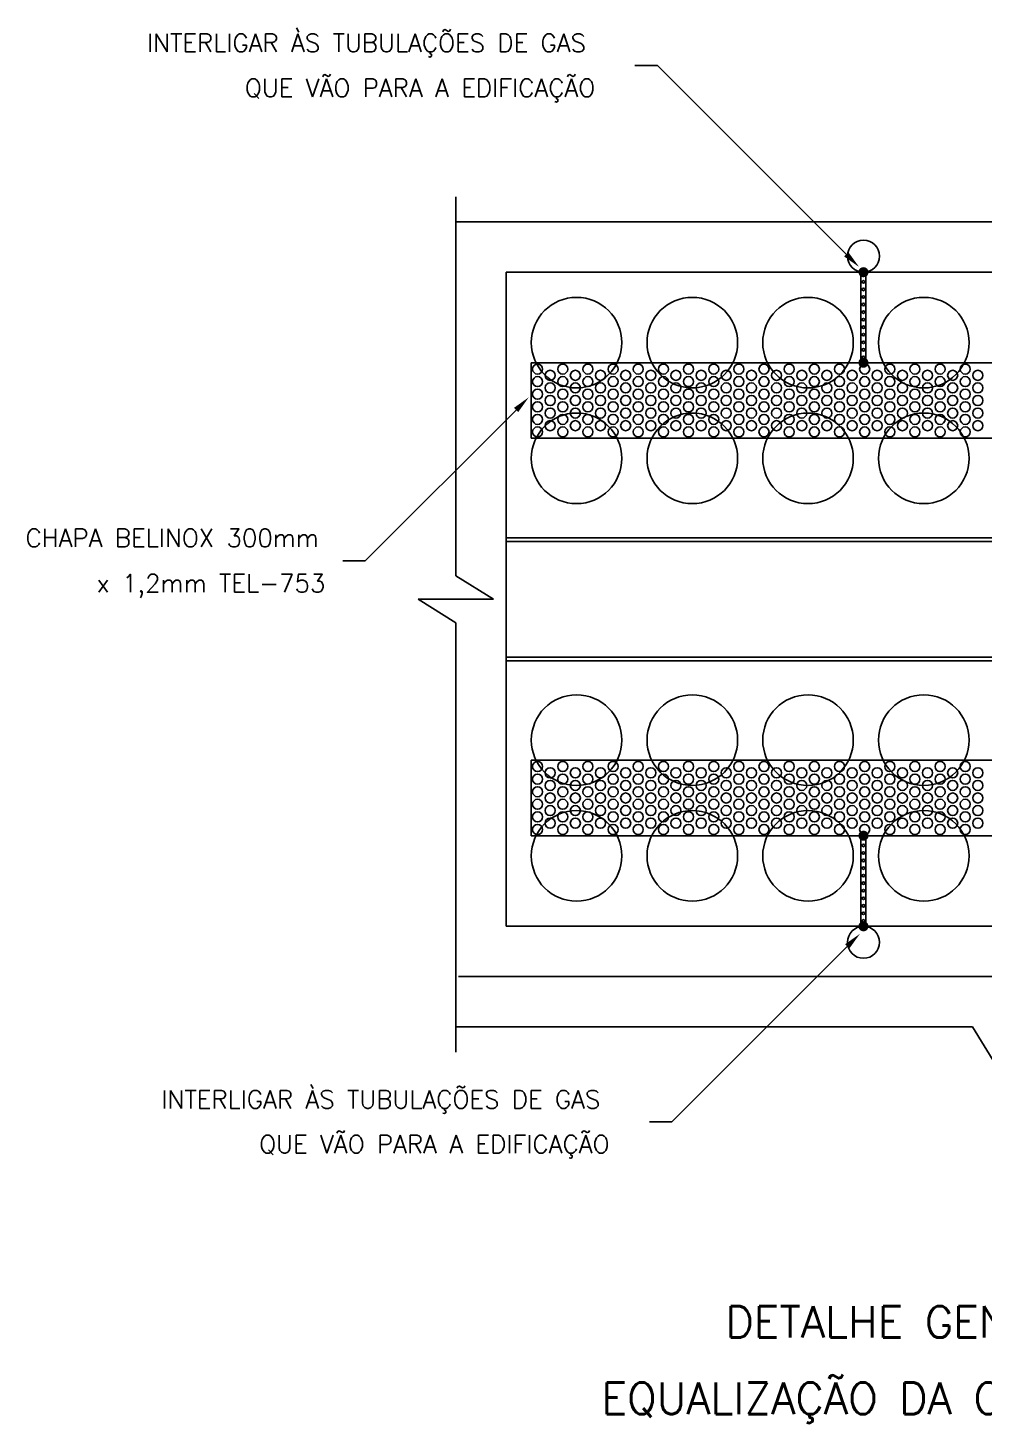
# Model space of a CAD drawing. Header units: millimetres. Extents: x -4774.1 to -4752.9, y -4666.5 to -4651.
# Drawn here: x -4774.12 to -4763.47, y -4666.53 to -4651 of the extents above; entities that cross this region are included whole.
import ezdxf
from ezdxf.enums import TextEntityAlignment as Align

# ---------------------------------------------------------------- set-up
doc = ezdxf.new("R2010")
doc.units = ezdxf.units.MM
doc.header["$LTSCALE"] = 10
doc.linetypes.add('DASHED', pattern=[0.75, 0.5, -0.25])
doc.layers.add('Termotécnica', color=7, linetype='Continuous')
doc.styles.add('r140', font='romans.shx')
doc.styles.add('r80', font='romans.shx')

msp = doc.modelspace()

# ---------------------------------------------------------------- linework, layer by layer
at = {"layer": 'Termotécnica', "color": 2}
for p, q in [((-4767.11, -4651.42), (-4767.36, -4651.42)), ((-4767.11, -4651.42), (-4765.008, -4653.522)), ((-4768.794, -4653.721), (-4768.794, -4661.001)), ((-4768.794, -4653.721), (-4762.074, -4653.721)), ((-4770.362, -4656.933), (-4768.684, -4655.255)), ((-4770.362, -4656.933), (-4770.612, -4656.933)), ((-4762.074, -4661.001), (-4768.794, -4661.001)), ((-4766.95, -4663.177), (-4764.998, -4661.225)), ((-4761.514, -4661.561), (-4769.326, -4661.561)), ((-4766.95, -4663.177), (-4767.2, -4663.177))]:
    msp.add_line(p, q, dxfattribs=at)
at = {"layer": 'Termotécnica', "color": 1}
for p, q in [((-4769.354, -4652.881), (-4769.354, -4657.099)), ((-4764.845, -4653.721), (-4764.845, -4654.729)), ((-4764.789, -4653.721), (-4764.789, -4654.729)), ((-4762.074, -4656.676), (-4768.794, -4656.676)), ((-4762.074, -4656.718), (-4768.794, -4656.718)), ((-4768.934, -4657.361), (-4769.354, -4657.099)), ((-4769.774, -4657.361), (-4769.354, -4657.624)), ((-4769.354, -4657.624), (-4769.354, -4662.401)), ((-4762.074, -4658.004), (-4768.794, -4658.004)), ((-4762.074, -4658.046), (-4768.794, -4658.046)), ((-4764.845, -4659.993), (-4764.845, -4661.001)), ((-4764.789, -4659.993), (-4764.789, -4661.001)), ((-4769.354, -4662.121), (-4763.605, -4662.121)), ((-4763.343, -4662.541), (-4763.605, -4662.121))]:
    msp.add_line(p, q, dxfattribs=at)
at = {"layer": 'Termotécnica', "color": 3}
for p, q in [((-4769.354, -4653.161), (-4759.288, -4653.161)), ((-4768.514, -4655.569), (-4768.514, -4654.729)), ((-4768.514, -4654.729), (-4762.355, -4654.729)), ((-4768.514, -4655.569), (-4762.354, -4655.569)), ((-4768.514, -4659.153), (-4768.514, -4659.993)), ((-4768.514, -4659.153), (-4762.354, -4659.153)), ((-4768.514, -4659.993), (-4762.355, -4659.993))]:
    msp.add_line(p, q, dxfattribs=at)
at = {"layer": 'Termotécnica', "color": 4, "const_width": 0.056}
for points in [[(-4764.845, -4653.721, 1), (-4764.789, -4653.721, 1)], [(-4764.845, -4654.729, 1), (-4764.789, -4654.729, 1)], [(-4764.845, -4659.993, 1), (-4764.789, -4659.993, 1)], [(-4764.845, -4661.001, 1), (-4764.789, -4661.001, 1)]]:
    msp.add_lwpolyline(points, format="xyb", close=True, dxfattribs=at)
at = {"layer": 'Termotécnica', "color": 1}
msp.add_lwpolyline([(-4769.774, -4657.361), (-4768.934, -4657.361)], dxfattribs=at)
at = {"layer": 'Termotécnica', "color": 2}
for centre in [(-4764.817, -4653.543), (-4764.817, -4661.179)]:
    msp.add_circle(centre, 0.178, dxfattribs=at)
at = {"layer": 'Termotécnica', "color": 1}
for centre in [(-4764.817, -4653.745), (-4764.817, -4653.829), (-4764.817, -4653.913), (-4764.817, -4653.997), (-4764.817, -4654.081), (-4764.817, -4654.165), (-4764.817, -4654.249), (-4764.817, -4654.333), (-4764.817, -4654.417), (-4764.817, -4654.501), (-4764.817, -4654.585), (-4764.817, -4654.669), (-4764.817, -4660.017), (-4764.817, -4660.101), (-4764.817, -4660.185), (-4764.817, -4660.269), (-4764.817, -4660.353), (-4764.817, -4660.437), (-4764.817, -4660.521), (-4764.817, -4660.605), (-4764.817, -4660.689), (-4764.817, -4660.773), (-4764.817, -4660.857), (-4764.817, -4660.941)]:
    msp.add_circle(centre, 0.014, dxfattribs=at)
at = {"layer": 'Termotécnica', "color": 1, "linetype": 'DASHED'}
for centre in [(-4768.01, -4654.505), (-4766.722, -4654.505), (-4765.434, -4654.505), (-4764.146, -4654.505), (-4768.01, -4655.793), (-4766.722, -4655.793), (-4765.434, -4655.793), (-4764.146, -4655.793), (-4768.01, -4658.929), (-4766.722, -4658.929), (-4765.434, -4658.929), (-4764.146, -4658.929), (-4768.01, -4660.217), (-4766.722, -4660.217), (-4765.434, -4660.217), (-4764.146, -4660.217)]:
    msp.add_circle(centre, 0.504, dxfattribs=at)
at = {"layer": 'Termotécnica', "color": 3}
for centre in [(-4768.444, -4654.799), (-4768.164, -4654.799), (-4767.884, -4654.799), (-4767.604, -4654.799), (-4767.324, -4654.799), (-4767.044, -4654.799), (-4766.764, -4654.799), (-4766.484, -4654.799), (-4766.204, -4654.799), (-4765.924, -4654.799), (-4765.644, -4654.799), (-4765.364, -4654.799), (-4765.084, -4654.799), (-4764.804, -4654.799), (-4764.524, -4654.799), (-4764.244, -4654.799), (-4763.964, -4654.799), (-4763.684, -4654.799), (-4768.444, -4654.939), (-4768.304, -4654.869), (-4768.164, -4654.939), (-4768.024, -4654.869), (-4767.884, -4654.939), (-4767.744, -4654.869), (-4767.604, -4654.939), (-4767.464, -4654.869), (-4767.324, -4654.939), (-4767.184, -4654.869), (-4767.044, -4654.939), (-4766.904, -4654.869), (-4766.764, -4654.939), (-4766.624, -4654.869), (-4766.484, -4654.939), (-4766.344, -4654.869), (-4766.204, -4654.939), (-4766.064, -4654.869), (-4765.924, -4654.939), (-4765.784, -4654.869), (-4765.644, -4654.939), (-4765.504, -4654.869), (-4765.364, -4654.939), (-4765.224, -4654.869), (-4765.084, -4654.939), (-4764.944, -4654.869), (-4764.804, -4654.939), (-4764.664, -4654.869), (-4764.524, -4654.939), (-4764.384, -4654.869), (-4764.244, -4654.939), (-4764.104, -4654.869), (-4763.964, -4654.939), (-4763.824, -4654.869), (-4763.684, -4654.939), (-4763.544, -4654.869), (-4768.444, -4655.079), (-4768.304, -4655.009), (-4768.164, -4655.079), (-4768.024, -4655.009), (-4767.884, -4655.079), (-4767.744, -4655.009), (-4767.604, -4655.079), (-4767.464, -4655.009), (-4767.324, -4655.079), (-4767.184, -4655.009), (-4767.044, -4655.079), (-4766.904, -4655.009), (-4766.764, -4655.079), (-4766.624, -4655.009), (-4766.484, -4655.079), (-4766.344, -4655.009), (-4766.204, -4655.079), (-4766.064, -4655.009), (-4765.924, -4655.079), (-4765.784, -4655.009), (-4765.644, -4655.079), (-4765.504, -4655.009), (-4765.364, -4655.079), (-4765.224, -4655.009), (-4765.084, -4655.079), (-4764.944, -4655.009), (-4764.804, -4655.079), (-4764.664, -4655.009), (-4764.524, -4655.079), (-4764.384, -4655.009), (-4764.244, -4655.079), (-4764.104, -4655.009), (-4763.964, -4655.079), (-4763.824, -4655.009), (-4763.684, -4655.079), (-4763.544, -4655.009), (-4768.444, -4655.219), (-4768.304, -4655.149), (-4768.304, -4655.289), (-4768.164, -4655.219), (-4768.024, -4655.149), (-4768.024, -4655.289), (-4767.884, -4655.219), (-4767.744, -4655.149), (-4767.744, -4655.289), (-4767.604, -4655.219), (-4767.464, -4655.149), (-4767.464, -4655.289), (-4767.324, -4655.219), (-4767.184, -4655.149), (-4767.184, -4655.289), (-4767.044, -4655.219), (-4766.904, -4655.149), (-4766.904, -4655.289), (-4766.764, -4655.219), (-4766.624, -4655.149), (-4766.624, -4655.289), (-4766.484, -4655.219), (-4766.344, -4655.149), (-4766.344, -4655.289), (-4766.204, -4655.219), (-4766.064, -4655.149), (-4766.064, -4655.289), (-4765.924, -4655.219), (-4765.784, -4655.149), (-4765.784, -4655.289), (-4765.644, -4655.219), (-4765.504, -4655.149), (-4765.504, -4655.289), (-4765.364, -4655.219), (-4765.224, -4655.149), (-4765.224, -4655.289), (-4765.084, -4655.219), (-4764.944, -4655.149), (-4764.944, -4655.289), (-4764.804, -4655.219), (-4764.664, -4655.149), (-4764.664, -4655.289), (-4764.524, -4655.219), (-4764.384, -4655.149), (-4764.384, -4655.289), (-4764.244, -4655.219), (-4764.104, -4655.149), (-4764.104, -4655.289), (-4763.964, -4655.219), (-4763.824, -4655.149), (-4763.824, -4655.289), (-4763.684, -4655.219), (-4763.544, -4655.149), (-4763.544, -4655.289), (-4768.444, -4655.359), (-4768.304, -4655.429), (-4768.164, -4655.359), (-4768.024, -4655.429), (-4767.884, -4655.359), (-4767.744, -4655.429), (-4767.604, -4655.359), (-4767.464, -4655.429), (-4767.324, -4655.359), (-4767.184, -4655.429), (-4767.044, -4655.359), (-4766.904, -4655.429), (-4766.764, -4655.359), (-4766.624, -4655.429), (-4766.484, -4655.359), (-4766.344, -4655.429), (-4766.204, -4655.359), (-4766.064, -4655.429), (-4765.924, -4655.359), (-4765.784, -4655.429), (-4765.644, -4655.359), (-4765.504, -4655.429), (-4765.364, -4655.359), (-4765.224, -4655.429), (-4765.084, -4655.359), (-4764.944, -4655.429), (-4764.804, -4655.359), (-4764.664, -4655.429), (-4764.524, -4655.359), (-4764.384, -4655.429), (-4764.244, -4655.359), (-4764.104, -4655.429), (-4763.964, -4655.359), (-4763.824, -4655.429), (-4763.684, -4655.359), (-4763.544, -4655.429), (-4768.444, -4655.499), (-4768.164, -4655.499), (-4767.884, -4655.499), (-4767.604, -4655.499), (-4767.324, -4655.499), (-4767.044, -4655.499), (-4766.764, -4655.499), (-4766.484, -4655.499), (-4766.204, -4655.499), (-4765.924, -4655.499), (-4765.644, -4655.499), (-4765.364, -4655.499), (-4765.084, -4655.499), (-4764.804, -4655.499), (-4764.524, -4655.499), (-4764.244, -4655.499), (-4763.964, -4655.499), (-4763.684, -4655.499), (-4768.444, -4659.223), (-4768.304, -4659.293), (-4768.164, -4659.223), (-4768.024, -4659.293), (-4767.884, -4659.223), (-4767.744, -4659.293), (-4767.604, -4659.223), (-4767.464, -4659.293), (-4767.324, -4659.223), (-4767.184, -4659.293), (-4767.044, -4659.223), (-4766.904, -4659.293), (-4766.764, -4659.223), (-4766.624, -4659.293), (-4766.484, -4659.223), (-4766.344, -4659.293), (-4766.204, -4659.223), (-4766.064, -4659.293), (-4765.924, -4659.223), (-4765.784, -4659.293), (-4765.644, -4659.223), (-4765.504, -4659.293), (-4765.364, -4659.223), (-4765.224, -4659.293), (-4765.084, -4659.223), (-4764.944, -4659.293), (-4764.804, -4659.223), (-4764.664, -4659.293), (-4764.524, -4659.223), (-4764.384, -4659.293), (-4764.244, -4659.223), (-4764.104, -4659.293), (-4763.964, -4659.223), (-4763.824, -4659.293), (-4763.684, -4659.223), (-4763.544, -4659.293), (-4768.444, -4659.363), (-4768.304, -4659.433), (-4768.164, -4659.363), (-4768.024, -4659.433), (-4767.884, -4659.363), (-4767.744, -4659.433), (-4767.604, -4659.363), (-4767.464, -4659.433), (-4767.324, -4659.363), (-4767.184, -4659.433), (-4767.044, -4659.363), (-4766.904, -4659.433), (-4766.764, -4659.363), (-4766.624, -4659.433), (-4766.484, -4659.363), (-4766.344, -4659.433), (-4766.204, -4659.363), (-4766.064, -4659.433), (-4765.924, -4659.363), (-4765.784, -4659.433), (-4765.644, -4659.363), (-4765.504, -4659.433), (-4765.364, -4659.363), (-4765.224, -4659.433), (-4765.084, -4659.363), (-4764.944, -4659.433), (-4764.804, -4659.363), (-4764.664, -4659.433), (-4764.524, -4659.363), (-4764.384, -4659.433), (-4764.244, -4659.363), (-4764.104, -4659.433), (-4763.964, -4659.363), (-4763.824, -4659.433), (-4763.684, -4659.363), (-4763.544, -4659.433), (-4768.444, -4659.503), (-4768.444, -4659.643), (-4768.304, -4659.573), (-4768.164, -4659.503), (-4768.164, -4659.643), (-4768.024, -4659.573), (-4767.884, -4659.503), (-4767.884, -4659.643), (-4767.744, -4659.573), (-4767.604, -4659.503), (-4767.604, -4659.643), (-4767.464, -4659.573), (-4767.324, -4659.503), (-4767.324, -4659.643), (-4767.184, -4659.573), (-4767.044, -4659.503), (-4767.044, -4659.643), (-4766.904, -4659.573), (-4766.764, -4659.503), (-4766.764, -4659.643), (-4766.624, -4659.573), (-4766.484, -4659.503), (-4766.484, -4659.643), (-4766.344, -4659.573), (-4766.204, -4659.503), (-4766.204, -4659.643), (-4766.064, -4659.573), (-4765.924, -4659.503), (-4765.924, -4659.643), (-4765.784, -4659.573), (-4765.644, -4659.503), (-4765.644, -4659.643), (-4765.504, -4659.573), (-4765.364, -4659.503), (-4765.364, -4659.643), (-4765.224, -4659.573), (-4765.084, -4659.503), (-4765.084, -4659.643), (-4764.944, -4659.573), (-4764.804, -4659.503), (-4764.804, -4659.643), (-4764.664, -4659.573), (-4764.524, -4659.503), (-4764.524, -4659.643), (-4764.384, -4659.573), (-4764.244, -4659.503), (-4764.244, -4659.643), (-4764.104, -4659.573), (-4763.964, -4659.503), (-4763.964, -4659.643), (-4763.824, -4659.573), (-4763.684, -4659.503), (-4763.684, -4659.643), (-4763.544, -4659.573), (-4768.444, -4659.783), (-4768.304, -4659.713), (-4768.164, -4659.783), (-4768.024, -4659.713), (-4767.884, -4659.783), (-4767.744, -4659.713), (-4767.604, -4659.783), (-4767.464, -4659.713), (-4767.324, -4659.783), (-4767.184, -4659.713), (-4767.044, -4659.783), (-4766.904, -4659.713), (-4766.764, -4659.783), (-4766.624, -4659.713), (-4766.484, -4659.783), (-4766.344, -4659.713), (-4766.204, -4659.783), (-4766.064, -4659.713), (-4765.924, -4659.783), (-4765.784, -4659.713), (-4765.644, -4659.783), (-4765.504, -4659.713), (-4765.364, -4659.783), (-4765.224, -4659.713), (-4765.084, -4659.783), (-4764.944, -4659.713), (-4764.804, -4659.783), (-4764.664, -4659.713), (-4764.524, -4659.783), (-4764.384, -4659.713), (-4764.244, -4659.783), (-4764.104, -4659.713), (-4763.964, -4659.783), (-4763.824, -4659.713), (-4763.684, -4659.783), (-4763.544, -4659.713), (-4768.444, -4659.923), (-4768.304, -4659.853), (-4768.164, -4659.923), (-4768.024, -4659.853), (-4767.884, -4659.923), (-4767.744, -4659.853), (-4767.604, -4659.923), (-4767.464, -4659.853), (-4767.324, -4659.923), (-4767.184, -4659.853), (-4767.044, -4659.923), (-4766.904, -4659.853), (-4766.764, -4659.923), (-4766.624, -4659.853), (-4766.484, -4659.923), (-4766.344, -4659.853), (-4766.204, -4659.923), (-4766.064, -4659.853), (-4765.924, -4659.923), (-4765.784, -4659.853), (-4765.644, -4659.923), (-4765.504, -4659.853), (-4765.364, -4659.923), (-4765.224, -4659.853), (-4765.084, -4659.923), (-4764.944, -4659.853), (-4764.804, -4659.923), (-4764.664, -4659.853), (-4764.524, -4659.923), (-4764.384, -4659.853), (-4764.244, -4659.923), (-4764.104, -4659.853), (-4763.964, -4659.923), (-4763.824, -4659.853), (-4763.684, -4659.923), (-4763.544, -4659.853)]:
    msp.add_circle(centre, 0.056, dxfattribs=at)
at = {"layer": 'Termotécnica', "color": 2}
for points in [[(-4765.032, -4653.546), (-4764.985, -4653.498), (-4764.866, -4653.663)], [(-4768.707, -4655.231), (-4768.66, -4655.278), (-4768.542, -4655.113)], [(-4765.022, -4661.201), (-4764.975, -4661.249), (-4764.856, -4661.084)]]:
    msp.add_solid(points, dxfattribs=at)

# ---------------------------------------------------------------- texts
at = {"layer": 'Termotécnica', "color": 2, "style": 'r80'}
for s, p in [('INTERLIGAR ÀS TUBULAÇÕES DE GAS', (-4772.791, -4651.169)), ('QUE VÃO PARA A EDIFICAÇÃO', (-4771.702, -4651.67)), ('CHAPA BELINOX 300mm ', (-4774.143, -4656.679)), ('x 1,2mm TEL-753', (-4773.352, -4657.183)), ('INTERLIGAR ÀS TUBULAÇÕES DE GAS', (-4772.631, -4662.927)), ('QUE VÃO PARA A EDIFICAÇÃO', (-4771.543, -4663.426))]:
    msp.add_text(s, height=0.2, dxfattribs=at).set_placement(p, align=Align.MIDDLE_LEFT)
at = {"layer": 'Termotécnica', "color": 5, "style": 'r140'}
for s, p in [('DETALHE GENÉRICO DE', (-4763.676, -4665.684)), ('EQUALIZAÇÃO DA CENTRAL DE GÁS', (-4763.676, -4666.535))]:
    msp.add_text(s, height=0.35, dxfattribs=at).set_placement(p, align=Align.BOTTOM_CENTER)

doc.saveas('drawing.dxf')
